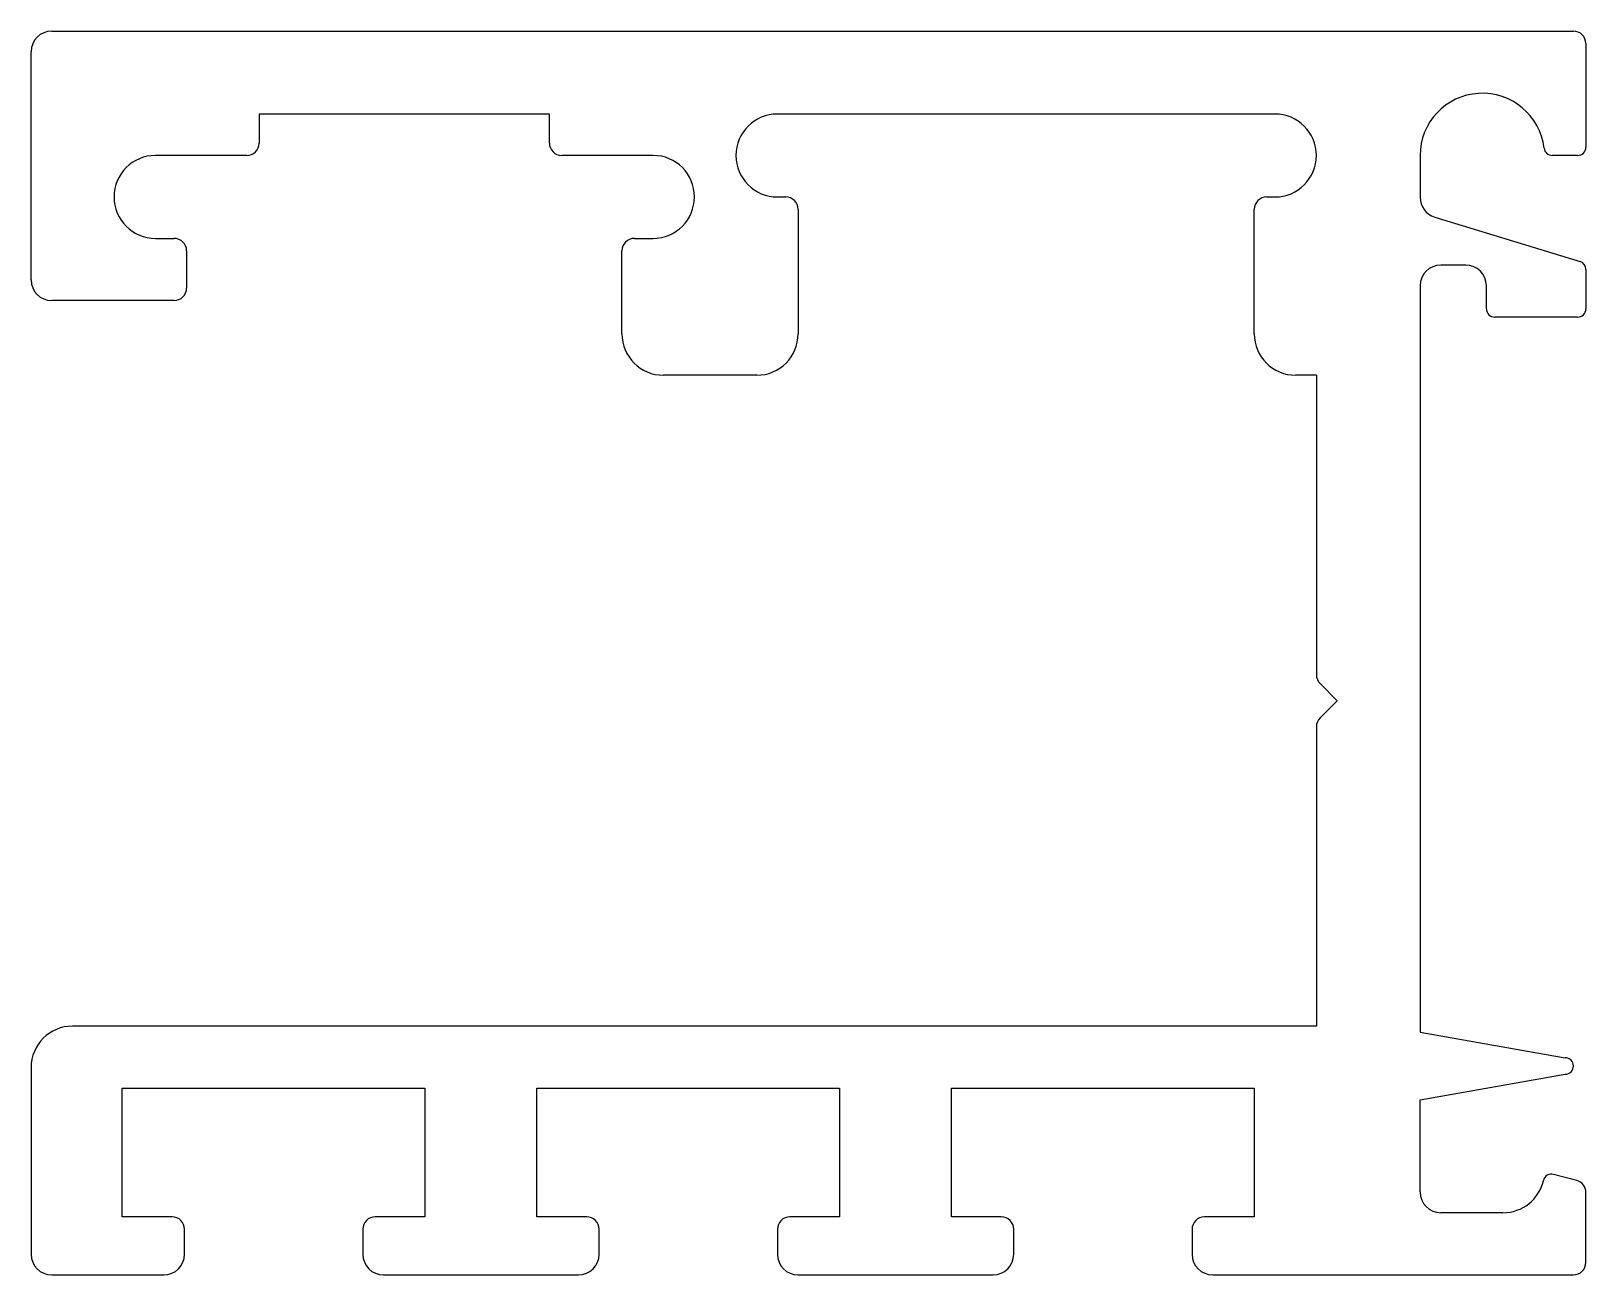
# Model space of a CAD drawing. Extents: x 1643.4 to 1680.9, y 1512.5 to 1542.5.
import ezdxf

# ---------------------------------------------------------------- set-up
doc = ezdxf.new("R2010")
doc.units = 0
doc.layers.get('0').update_dxf_attribs({"linetype": 'CONTINUOUS'})

msp = doc.modelspace()

# ---------------------------------------------------------------- linework, layer by layer
for p, q in [((1643.882, 1542.496), (1680.582, 1542.496)), ((1680.882, 1542.196), (1680.882, 1539.696)), ((1643.382, 1536.496), (1643.382, 1541.996)), ((1648.882, 1540.496), (1648.882, 1539.796)), ((1655.882, 1540.496), (1648.882, 1540.496)), ((1655.882, 1539.796), (1655.882, 1540.496)), ((1673.382, 1540.496), (1661.382, 1540.496)), ((1648.582, 1539.496), (1646.382, 1539.496)), ((1658.382, 1539.496), (1656.182, 1539.496)), ((1676.882, 1539.496), (1676.882, 1538.489)), ((1680.682, 1539.496), (1680.07, 1539.496)), ((1661.382, 1538.496), (1661.582, 1538.496)), ((1673.182, 1538.496), (1673.382, 1538.496)), ((1661.882, 1538.196), (1661.882, 1535.196)), ((1672.882, 1535.196), (1672.882, 1538.196)), ((1677.236, 1538.011), (1680.74, 1536.939)), ((1646.382, 1537.496), (1646.832, 1537.496)), ((1647.132, 1537.196), (1647.132, 1536.296)), ((1657.632, 1535.196), (1657.632, 1537.196)), ((1657.932, 1537.496), (1658.382, 1537.496)), ((1677.982, 1536.852), (1677.382, 1536.852)), ((1680.882, 1536.748), (1680.882, 1535.796)), ((1676.882, 1536.352), (1676.882, 1518.352)), ((1678.482, 1535.796), (1678.482, 1536.352)), ((1646.832, 1535.996), (1643.882, 1535.996)), ((1680.682, 1535.596), (1678.682, 1535.596)), ((1660.882, 1534.196), (1658.632, 1534.196)), ((1674.382, 1534.196), (1673.882, 1534.196)), ((1674.382, 1534.196), (1674.382, 1526.97)), ((1674.47, 1526.758), (1674.882, 1526.346)), ((1674.882, 1526.346), (1674.47, 1525.934)), ((1674.382, 1525.721), (1674.382, 1518.496)), ((1674.382, 1518.496), (1644.382, 1518.496)), ((1676.882, 1518.352), (1680.382, 1517.735)), ((1643.382, 1517.496), (1643.382, 1512.996)), ((1676.882, 1516.718), (1680.382, 1517.335)), ((1645.582, 1516.996), (1652.882, 1516.996)), ((1645.582, 1513.896), (1645.582, 1516.996)), ((1652.882, 1516.996), (1652.882, 1513.896)), ((1655.582, 1516.996), (1662.882, 1516.996)), ((1655.582, 1513.896), (1655.582, 1516.996)), ((1662.882, 1516.996), (1662.882, 1513.896)), ((1665.582, 1516.996), (1672.882, 1516.996)), ((1665.582, 1513.896), (1665.582, 1516.996)), ((1672.882, 1516.996), (1672.882, 1513.896)), ((1676.882, 1514.496), (1676.882, 1516.718)), ((1680.659, 1514.77), (1680.103, 1514.919)), ((1680.882, 1512.796), (1680.882, 1514.48)), ((1646.782, 1513.896), (1645.582, 1513.896)), ((1652.882, 1513.896), (1651.682, 1513.896)), ((1656.782, 1513.896), (1655.582, 1513.896)), ((1662.882, 1513.896), (1661.682, 1513.896)), ((1666.782, 1513.896), (1665.582, 1513.896)), ((1672.882, 1513.896), (1671.682, 1513.896)), ((1678.882, 1513.996), (1677.382, 1513.996)), ((1647.082, 1512.996), (1647.082, 1513.596)), ((1651.382, 1513.596), (1651.382, 1512.996)), ((1657.082, 1512.996), (1657.082, 1513.596)), ((1661.382, 1513.596), (1661.382, 1512.996)), ((1667.082, 1512.996), (1667.082, 1513.596)), ((1671.382, 1513.596), (1671.382, 1512.996)), ((1643.882, 1512.496), (1646.582, 1512.496)), ((1651.882, 1512.496), (1656.582, 1512.496)), ((1661.882, 1512.496), (1666.582, 1512.496)), ((1671.882, 1512.496), (1680.582, 1512.496))]:
    msp.add_line(p, q)
for centre, radius, start, end in [((1643.882, 1541.996), 0.5, 90, 180), ((1680.582, 1542.196), 0.3, 0, 90), ((1678.382, 1539.496), 1.5, 6.7563, 180), ((1661.382, 1539.496), 1, 90, 180), ((1673.382, 1539.496), 1, 360, 90), ((1648.582, 1539.796), 0.3, 270, 0), ((1656.182, 1539.796), 0.3, 180, 270), ((1646.382, 1538.496), 1, 90, 270), ((1658.382, 1538.496), 1, 270, 90), ((1661.382, 1539.496), 1, 180, 270), ((1673.382, 1539.496), 1, 270, 360), ((1680.07, 1539.696), 0.2, 186.7563, 270), ((1680.682, 1539.696), 0.2, 270, 0), ((1661.582, 1538.196), 0.3, 0, 90), ((1673.182, 1538.196), 0.3, 90, 180), ((1677.382, 1538.489), 0.5, 180, 253), ((1646.832, 1537.196), 0.3, 0, 90), ((1657.932, 1537.196), 0.3, 90, 180), ((1677.382, 1536.352), 0.5, 90, 180), ((1677.982, 1536.352), 0.5, 0, 90), ((1680.682, 1536.748), 0.2, 0, 73), ((1643.882, 1536.496), 0.5, 180, 270), ((1646.832, 1536.296), 0.3, 270, 0), ((1678.682, 1535.796), 0.2, 180, 270), ((1680.682, 1535.796), 0.2, 270, 0), ((1658.632, 1535.196), 1, 180, 270), ((1660.882, 1535.196), 1, 270, 0), ((1673.882, 1535.196), 1, 180, 270), ((1674.682, 1526.97), 0.3, 180, 225), ((1674.682, 1525.721), 0.3, 135, 180), ((1644.382, 1517.496), 1, 90, 180), ((1680.382, 1517.535), 0.2, 270, 90), ((1678.882, 1514.996), 1, 270, 346.9953), ((1680.051, 1514.726), 0.2, 75, 166.9953), ((1680.582, 1514.48), 0.3, 0, 75), ((1677.382, 1514.496), 0.5, 180, 270), ((1646.782, 1513.596), 0.3, 0, 90), ((1651.682, 1513.596), 0.3, 90, 180), ((1656.782, 1513.596), 0.3, 0, 90), ((1661.682, 1513.596), 0.3, 90, 180), ((1666.782, 1513.596), 0.3, 360, 90), ((1671.682, 1513.596), 0.3, 90, 180), ((1643.882, 1512.996), 0.5, 180, 270), ((1646.582, 1512.996), 0.5, 270, 0), ((1651.882, 1512.996), 0.5, 180, 270), ((1656.582, 1512.996), 0.5, 270, 360), ((1661.882, 1512.996), 0.5, 180, 270), ((1666.582, 1512.996), 0.5, 270, 0), ((1671.882, 1512.996), 0.5, 180, 270), ((1680.582, 1512.796), 0.3, 270, 0)]:
    msp.add_arc(centre, radius, start, end)

doc.saveas('drawing.dxf')
